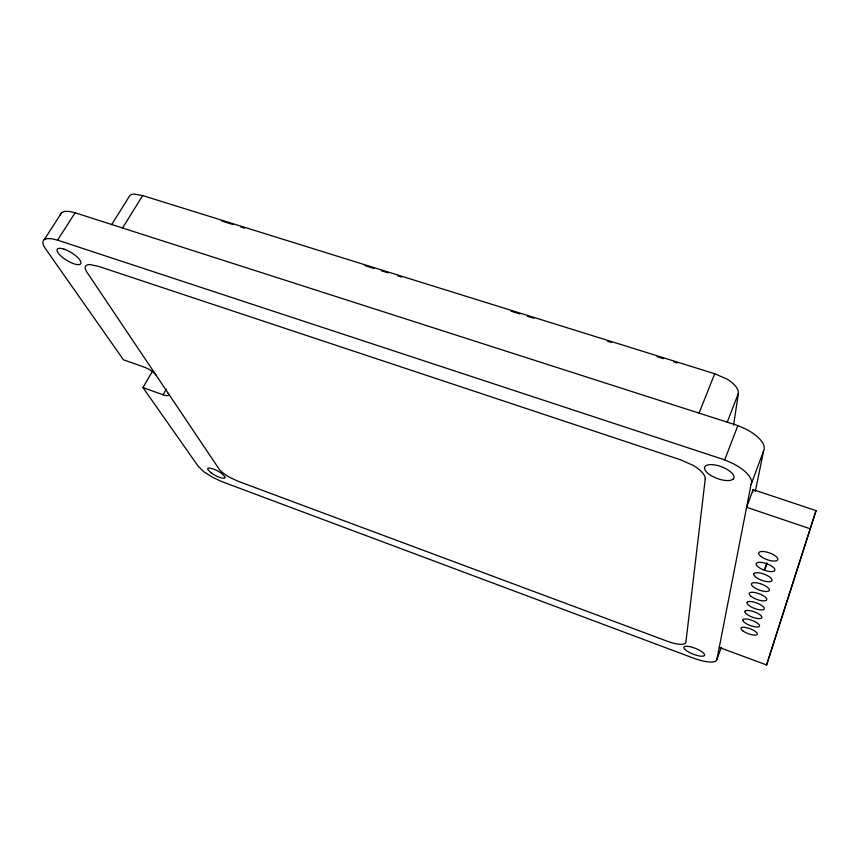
<?xml version="1.0" encoding="UTF-8"?>
<svg xmlns="http://www.w3.org/2000/svg" width="859" height="859" viewBox="0 0 859 859"><rect width="100%" height="100%" fill="white"/><g stroke="black" fill="none" stroke-linecap="round" stroke-linejoin="round"><path stroke-width="1.29" d="M733.586 425.108L738.407 393.336A25.555 11.672 20.4 0 0 726.982 379.087L714.72 373.729L142.691 195.573L133.918 194.048A23.043 8.773 32.1 0 0 129.301 196.421L111.563 224.747M152.719 370.83L142.959 387.57L198.332 466.448L203.776 471.698L212.506 477.282L222.245 481.77L693.761 658.23A24.138 6.775 21.5 0 0 715.912 661.065L716.889 659.551L750.991 484.755L763.619 450.825A33.501 14.238 20 0 0 745.977 429.156L737.86 425.581L75.12 212.774L69.364 211.443L64.801 211.368L61.741 212.549L44.239 239.65A30.022 9.75 31.6 0 0 45.688 249.003L123.471 359.803L144.28 367.158A10.093 2.953 29.3 0 1 155.855 374.868M752.613 492.25L753.139 489.63L816.05 510.622L766.593 664.952L719.251 647.439M755.319 491.391L763.619 450.825M766.593 664.952L816.05 510.622M764.252 570.161A9.911 3.447 19.9 0 1 756.221 564.524L756.21 563.579A9.911 3.447 19.9 0 1 764.295 562.967L766.765 563.74A9.911 3.447 19.9 0 1 774.915 569.914A9.911 3.447 19.9 0 1 766.69 570.924L764.252 570.161L766.776 563.107M764.66 570.29L767.184 563.236M716.889 659.551L721.292 647.418M753.139 489.63L746.6 507.272L809.779 528.618M750.991 484.755A33.855 13.561 20.4 0 0 732.899 463.506L724.706 459.887L737.86 425.581M727.262 422.113L738.407 393.336M699.097 413.029L714.72 373.729M142.959 387.57L163.07 394.775L166.302 389.159M122.569 227.936L142.691 195.573M44.239 239.65L47.245 238.577L51.787 238.748L57.564 240.144L75.12 212.774M221.643 220.978L233.143 224.564M240.821 226.959L244.654 228.15M365 265.656L373.869 268.427M381.482 270.8L387.817 272.775M397.964 275.932L401.765 277.113M511.062 311.183L519.92 313.943M527.512 316.305L533.847 318.281M607.496 341.238L611.307 342.419M657.038 356.678L663.384 358.654M673.553 361.822L677.364 363.013M57.564 240.144L724.706 459.887M168.192 393.239A9.803 2.813 28.9 0 1 163.07 394.775M60.388 214.879A29.743 10.265 32 0 1 61.741 212.549M742.981 619.854L742.971 620.606A8.848 2.738 20.5 0 0 750.047 625.481L752.216 626.211A8.848 2.738 20.5 0 0 759.581 625.814A8.848 2.738 20.5 0 0 752.409 620.52L750.218 619.779A8.848 2.738 20.5 0 0 742.981 619.854M705.25 478.946L685.879 642.307A19.36 5.519 21.8 0 1 667.303 641.233L238.308 481.351L230.373 477.69A17.341 4.574 27.4 0 1 218.97 468.885L86.534 271.594A23.601 7.742 31 0 1 89.851 264.54L98.656 266.397L680.511 459.78L693.095 465.342A26.264 10.351 21.2 0 1 705.25 478.946M753.912 573.64L753.73 574.488A9.717 3.307 20 0 0 760.934 580.008L763.307 580.834A9.717 3.307 20 0 0 772.069 580.426A9.717 3.307 20 0 0 764.864 574.435L762.459 573.587A9.717 3.307 20 0 0 753.912 573.64M745.118 611.103L744.914 611.812A9.009 2.835 20.4 0 0 751.442 616.794L753.633 617.6A9.009 2.835 20.4 0 0 761.858 617.621A9.009 2.835 20.4 0 0 755.351 612.231L753.128 611.415A9.009 2.835 20.4 0 0 745.118 611.103M747.212 602.234L746.986 602.964A9.17 2.942 20.3 0 0 753.59 608.075L755.834 608.891A9.17 2.942 20.3 0 0 764.263 608.87A9.17 2.942 20.3 0 0 757.681 603.351L755.426 602.524A9.17 2.942 20.3 0 0 747.212 602.234M704.595 655.138L704.112 655.814A11.103 3.114 21.5 0 1 687.146 651.143A11.103 3.114 21.5 0 1 690.303 646.763A11.103 3.114 21.5 0 1 704.595 655.138M733.232 479.011L731.514 480.02A15.569 6.238 20.4 0 1 711.059 475.553A15.569 6.238 20.4 0 1 707.011 465.191A15.569 6.238 20.4 0 1 727.444 469.605L730.365 471.645A15.569 6.238 20.4 0 1 733.232 479.011M64.017 249.142L61.354 248.455A13.808 4.478 31.6 0 0 63.931 258.452A13.808 4.478 31.6 0 0 81.025 262.854A13.808 4.478 31.6 0 0 64.017 249.142M760.022 583.583L758.969 583.315A9.524 3.178 20.1 0 0 752.935 586.579A9.524 3.178 20.1 0 0 768.118 591.293A9.524 3.178 20.1 0 0 761.332 584.045L760.022 583.583M211.164 472.944L207.717 469.433A9.825 2.545 27.6 0 1 211.926 468.584A9.825 2.545 27.6 0 1 221.708 473.438L225.112 476.949A9.825 2.545 27.6 0 1 220.87 477.754A9.825 2.545 27.6 0 1 211.164 472.944M760.816 556.353A10.104 3.586 19.8 0 0 777.212 560.39A10.104 3.586 19.8 0 0 766.722 552.069A10.104 3.586 19.8 0 0 760.816 556.353M751.185 596.447A9.342 3.06 20.2 0 0 766.26 600.387A9.342 3.06 20.2 0 0 756.489 592.903A9.342 3.06 20.2 0 0 751.185 596.447M742.885 630.882A8.687 2.641 20.6 0 0 756.854 634.737A8.687 2.641 20.6 0 0 747.727 627.95A8.687 2.641 20.6 0 0 742.885 630.882"/></g></svg>
